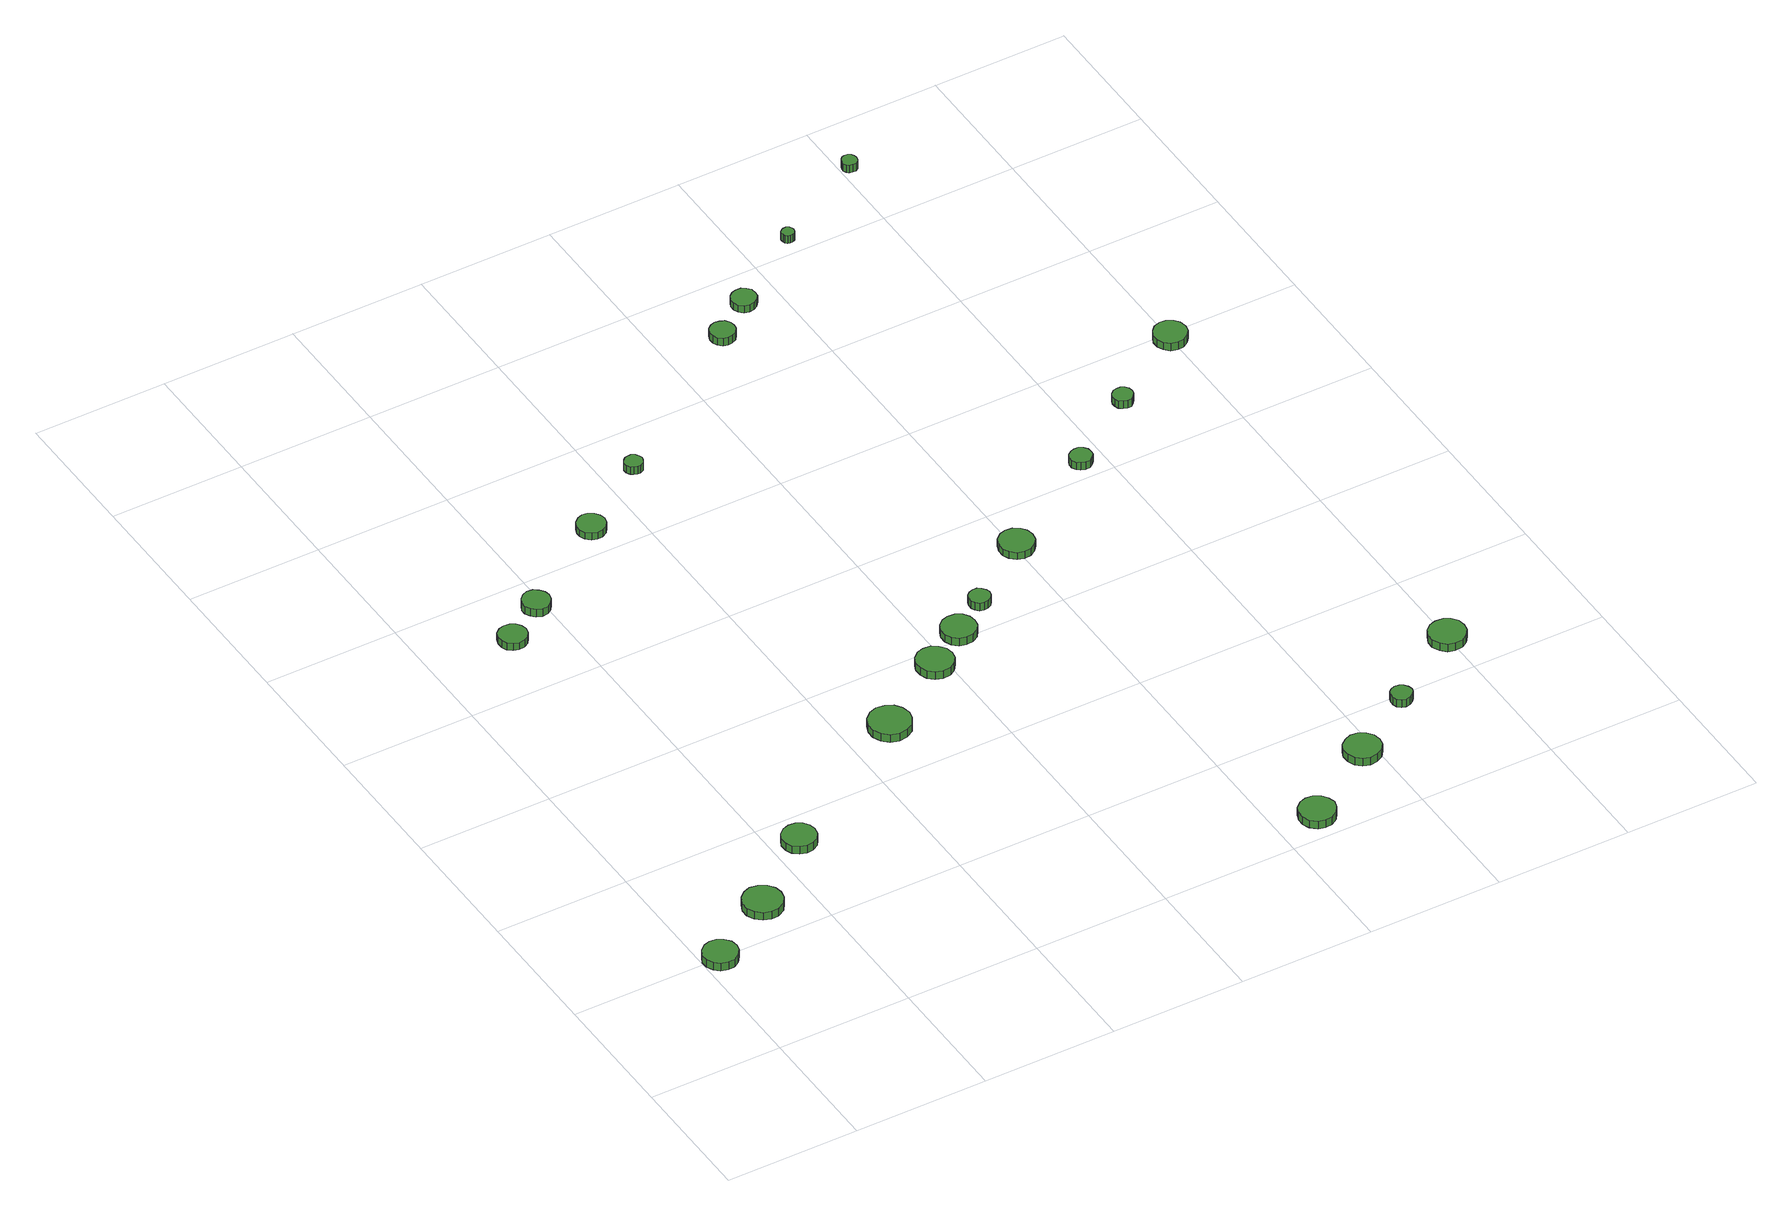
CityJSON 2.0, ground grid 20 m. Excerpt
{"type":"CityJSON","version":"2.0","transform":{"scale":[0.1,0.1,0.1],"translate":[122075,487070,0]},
"CityObjects":{
"tree1":{"type":"SolitaryVegetationObject","attributes":{"function":"something"},"geometry":[{"type":"MultiSurface","lod":"1","boundaries":[[[0,1,2,3,4,5,6,7,8,9,10,11,12,13,14]],[[15,16,17,18,19,20,21,22,23,24,25,26,27,28,29]],[[0,29,28,1]],[[1,28,27,2]],[[2,27,26,3]],[[3,26,25,4]],[[4,25,24,5]],[[5,24,23,6]],[[6,23,22,7]],[[7,22,21,8]],[[8,21,20,9]],[[9,20,19,10]],[[10,19,18,11]],[[11,18,17,12]],[[12,17,16,13]],[[13,16,15,14]],[[14,15,29,0]]]}]},
"tree2":{"type":"SolitaryVegetationObject","attributes":{"function":"something"},"geometry":[{"type":"MultiSurface","lod":"1","boundaries":[[[30,31,32,33,34,35,36,37,38,39,40,41,42,43,44]],[[45,46,47,48,49,50,51,52,53,54,55,56,57,58,59]],[[30,59,58,31]],[[31,58,57,32]],[[32,57,56,33]],[[33,56,55,34]],[[34,55,54,35]],[[35,54,53,36]],[[36,53,52,37]],[[37,52,51,38]],[[38,51,50,39]],[[39,50,49,40]],[[40,49,48,41]],[[41,48,47,42]],[[42,47,46,43]],[[43,46,45,44]],[[44,45,59,30]]]}]},
"tree3":{"type":"SolitaryVegetationObject","attributes":{"function":"something"},"geometry":[{"type":"MultiSurface","lod":"1","boundaries":[[[60,61,62,63,64,65,66,67,68,69,70,71,72,73,74]],[[75,76,77,78,79,80,81,82,83,84,85,86,87,88,89]],[[60,89,88,61]],[[61,88,87,62]],[[62,87,86,63]],[[63,86,85,64]],[[64,85,84,65]],[[65,84,83,66]],[[66,83,82,67]],[[67,82,81,68]],[[68,81,80,69]],[[69,80,79,70]],[[70,79,78,71]],[[71,78,77,72]],[[72,77,76,73]],[[73,76,75,74]],[[74,75,89,60]]]}]},
"tree4":{"type":"SolitaryVegetationObject","attributes":{"function":"something"},"geometry":[{"type":"MultiSurface","lod":"1","boundaries":[[[90,91,92,93,94,95,96,97,98,99,100,101,102,103,104]],[[105,106,107,108,109,110,111,112,113,114,115,116,117,118,119]],[[90,119,118,91]],[[91,118,117,92]],[[92,117,116,93]],[[93,116,115,94]],[[94,115,114,95]],[[95,114,113,96]],[[96,113,112,97]],[[97,112,111,98]],[[98,111,110,99]],[[99,110,109,100]],[[100,109,108,101]],[[101,108,107,102]],[[102,107,106,103]],[[103,106,105,104]],[[104,105,119,90]]]}]},
"tree5":{"type":"SolitaryVegetationObject","attributes":{"function":"something"},"geometry":[{"type":"MultiSurface","lod":"1","boundaries":[[[120,121,122,123,124,125,126,127,128,129,130,131,132,133,134]],[[135,136,137,138,139,140,141,142,143,144,145,146,147,148,149]],[[120,149,148,121]],[[121,148,147,122]],[[122,147,146,123]],[[123,146,145,124]],[[124,145,144,125]],[[125,144,143,126]],[[126,143,142,127]],[[127,142,141,128]],[[128,141,140,129]],[[129,140,139,130]],[[130,139,138,131]],[[131,138,137,132]],[[132,137,136,133]],[[133,136,135,134]],[[134,135,149,120]]]}]},
"tree6":{"type":"SolitaryVegetationObject","attributes":{"function":"something"},"geometry":[{"type":"MultiSurface","lod":"1","boundaries":[[[150,151,152,153,154,155,156,157,158,159,160,161,162,163,164]],[[165,166,167,168,169,170,171,172,173,174,175,176,177,178,179]],[[150,179,178,151]],[[151,178,177,152]],[[152,177,176,153]],[[153,176,175,154]],[[154,175,174,155]],[[155,174,173,156]],[[156,173,172,157]],[[157,172,171,158]],[[158,171,170,159]],[[159,170,169,160]],[[160,169,168,161]],[[161,168,167,162]],[[162,167,166,163]],[[163,166,165,164]],[[164,165,179,150]]]}]},
"tree7":{"type":"SolitaryVegetationObject","attributes":{"function":"something"},"geometry":[{"type":"MultiSurface","lod":"1","boundaries":[[[180,181,182,183,184,185,186,187,188,189,190,191,192,193,194]],[[195,196,197,198,199,200,201,202,203,204,205,206,207,208,209]],[[180,209,208,181]],[[181,208,207,182]],[[182,207,206,183]],[[183,206,205,184]],[[184,205,204,185]],[[185,204,203,186]],[[186,203,202,187]],[[187,202,201,188]],[[188,201,200,189]],[[189,200,199,190]],[[190,199,198,191]],[[191,198,197,192]],[[192,197,196,193]],[[193,196,195,194]],[[194,195,209,180]]]}]},
"tree8":{"type":"SolitaryVegetationObject","attributes":{"function":"something"},"geometry":[{"type":"MultiSurface","lod":"1","boundaries":[[[210,211,212,213,214,215,216,217,218,219,220,221,222,223,224]],[[225,226,227,228,229,230,231,232,233,234,235,236,237,238,239]],[[210,239,238,211]],[[211,238,237,212]],[[212,237,236,213]],[[213,236,235,214]],[[214,235,234,215]],[[215,234,233,216]],[[216,233,232,217]],[[217,232,231,218]],[[218,231,230,219]],[[219,230,229,220]],[[220,229,228,221]],[[221,228,227,222]],[[222,227,226,223]],[[223,226,225,224]],[[224,225,239,210]]]}]},
"tree9":{"type":"SolitaryVegetationObject","attributes":{"function":"something"},"geometry":[{"type":"MultiSurface","lod":"1","boundaries":[[[240,241,242,243,244,245,246,247,248,249,250,251,252,253,254]],[[255,256,257,258,259,260,261,262,263,264,265,266,267,268,269]],[[240,269,268,241]],[[241,268,267,242]],[[242,267,266,243]],[[243,266,265,244]],[[244,265,264,245]],[[245,264,263,246]],[[246,263,262,247]],[[247,262,261,248]],[[248,261,260,249]],[[249,260,259,250]],[[250,259,258,251]],[[251,258,257,252]],[[252,257,256,253]],[[253,256,255,254]],[[254,255,269,240]]]}]},
"tree10":{"type":"SolitaryVegetationObject","attributes":{"function":"something"},"geometry":[{"type":"MultiSurface","lod":"1","boundaries":[[[270,271,272,273,274,275,276,277,278,279,280,281,282,283,284]],[[285,286,287,288,289,290,291,292,293,294,295,296,297,298,299]],[[270,299,298,271]],[[271,298,297,272]],[[272,297,296,273]],[[273,296,295,274]],[[274,295,294,275]],[[275,294,293,276]],[[276,293,292,277]],[[277,292,291,278]],[[278,291,290,279]],[[279,290,289,280]],[[280,289,288,281]],[[281,288,287,282]],[[282,287,286,283]],[[283,286,285,284]],[[284,285,299,270]]]}]},
"tree11":{"type":"SolitaryVegetationObject","attributes":{"function":"something"},"geometry":[{"type":"MultiSurface","lod":"1","boundaries":[[[300,301,302,303,304,305,306,307,308,309,310,311,312,313,314]],[[315,316,317,318,319,320,321,322,323,324,325,326,327,328,329]],[[300,329,328,301]],[[301,328,327,302]],[[302,327,326,303]],[[303,326,325,304]],[[304,325,324,305]],[[305,324,323,306]],[[306,323,322,307]],[[307,322,321,308]],[[308,321,320,309]],[[309,320,319,310]],[[310,319,318,311]],[[311,318,317,312]],[[312,317,316,313]],[[313,316,315,314]],[[314,315,329,300]]]}]},
"tree12":{"type":"SolitaryVegetationObject","attributes":{"function":"something"},"geometry":[{"type":"MultiSurface","lod":"1","boundaries":[[[330,331,332,333,334,335,336,337,338,339,340,341,342,343,344]],[[345,346,347,348,349,350,351,352,353,354,355,356,357,358,359]],[[330,359,358,331]],[[331,358,357,332]],[[332,357,356,333]],[[333,356,355,334]],[[334,355,354,335]],[[335,354,353,336]],[[336,353,352,337]],[[337,352,351,338]],[[338,351,350,339]],[[339,350,349,340]],[[340,349,348,341]],[[341,348,347,342]],[[342,347,346,343]],[[343,346,345,344]],[[344,345,359,330]]]}]},
"tree13":{"type":"SolitaryVegetationObject","attributes":{"function":"something"},"geometry":[{"type":"MultiSurface","lod":"1","boundaries":[[[360,361,362,363,364,365,366,367,368,369,370,371,372,373,374]],[[375,376,377,378,379,380,381,382,383,384,385,386,387,388,389]],[[360,389,388,361]],[[361,388,387,362]],[[362,387,386,363]],[[363,386,385,364]],[[364,385,384,365]],[[365,384,383,366]],[[366,383,382,367]],[[367,382,381,368]],[[368,381,380,369]],[[369,380,379,370]],[[370,379,378,371]],[[371,378,377,372]],[[372,377,376,373]],[[373,376,375,374]],[[374,375,389,360]]]}]},
"tree14":{"type":"SolitaryVegetationObject","attributes":{"function":"something"},"geometry":[{"type":"MultiSurface","lod":"1","boundaries":[[[390,391,392,393,394,395,396,397,398,399,400,401,402,403,404]],[[405,406,407,408,409,410,411,412,413,414,415,416,417,418,419]],[[390,419,418,391]],[[391,418,417,392]],[[392,417,416,393]],[[393,416,415,394]],[[394,415,414,395]],[[395,414,413,396]],[[396,413,412,397]],[[397,412,411,398]],[[398,411,410,399]],[[399,410,409,400]],[[400,409,408,401]],[[401,408,407,402]],[[402,407,406,403]],[[403,406,405,404]],[[404,405,419,390]]]}]},
"tree15":{"type":"SolitaryVegetationObject","attributes":{"function":"something"},"geometry":[{"type":"MultiSurface","lod":"1","boundaries":[[[420,421,422,423,424,425,426,427,428,429,430,431,432,433,434]],[[435,436,437,438,439,440,441,442,443,444,445,446,447,448,449]],[[420,449,448,421]],[[421,448,447,422]],[[422,447,446,423]],[[423,446,445,424]],[[424,445,444,425]],[[425,444,443,426]],[[426,443,442,427]],[[427,442,441,428]],[[428,441,440,429]],[[429,440,439,430]],[[430,439,438,431]],[[431,438,437,432]],[[432,437,436,433]],[[433,436,435,434]],[[434,435,449,420]]]}]},
"tree16":{"type":"SolitaryVegetationObject","attributes":{"function":"something"},"geometry":[{"type":"MultiSurface","lod":"1","boundaries":[[[450,451,452,453,454,455,456,457,458,459,460,461,462,463,464]],[[465,466,467,468,469,470,471,472,473,474,475,476,477,478,479]],[[450,479,478,451]],[[451,478,477,452]],[[452,477,476,453]],[[453,476,475,454]],[[454,475,474,455]],[[455,474,473,456]],[[456,473,472,457]],[[457,472,471,458]],[[458,471,470,459]],[[459,470,469,460]],[[460,469,468,461]],[[461,468,467,462]],[[462,467,466,463]],[[463,466,465,464]],[[464,465,479,450]]]}]},
"tree17":{"type":"SolitaryVegetationObject","attributes":{"function":"something"},"geometry":[{"type":"MultiSurface","lod":"1","boundaries":[[[480,481,482,483,484,485,486,487,488,489,490,491,492,493,494]],[[495,496,497,498,499,500,501,502,503,504,505,506,507,508,509]],[[480,509,508,481]],[[481,508,507,482]],[[482,507,506,483]],[[483,506,505,484]],[[484,505,504,485]],[[485,504,503,486]],[[486,503,502,487]],[[487,502,501,488]],[[488,501,500,489]],[[489,500,499,490]],[[490,499,498,491]],[[491,498,497,492]],[[492,497,496,493]],[[493,496,495,494]],[[494,495,509,480]]]}]},
"tree18":{"type":"SolitaryVegetationObject","attributes":{"function":"something"},"geometry":[{"type":"MultiSurface","lod":"1","boundaries":[[[510,511,512,513,514,515,516,517,518,519,520,521,522,523,524]],[[525,526,527,528,529,530,531,532,533,534,535,536,537,538,539]],[[510,539,538,511]],[[511,538,537,512]],[[512,537,536,513]],[[513,536,535,514]],[[514,535,534,515]],[[515,534,533,516]],[[516,533,532,517]],[[517,532,531,518]],[[518,531,530,519]],[[519,530,529,520]],[[520,529,528,521]],[[521,528,527,522]],[[522,527,526,523]],[[523,526,525,524]],[[524,525,539,510]]]}]},
"tree19":{"type":"SolitaryVegetationObject","attributes":{"function":"something"},"geometry":[{"type":"MultiSurface","lod":"1","boundaries":[[[540,541,542,543,544,545,546,547,548,549,550,551,552,553,554]],[[555,556,557,558,559,560,561,562,563,564,565,566,567,568,569]],[[540,569,568,541]],[[541,568,567,542]],[[542,567,566,543]],[[543,566,565,544]],[[544,565,564,545]],[[545,564,563,546]],[[546,563,562,547]],[[547,562,561,548]],[[548,561,560,549]],[[549,560,559,550]],[[550,559,558,551]],[[551,558,557,552]],[[552,557,556,553]],[[553,556,555,554]],[[554,555,569,540]]]}]},
"tree20":{"type":"SolitaryVegetationObject","attributes":{"function":"something"},"geometry":[{"type":"MultiSurface","lod":"1","boundaries":[[[570,571,572,573,574,575,576,577,578,579,580,581,582,583,584]],[[585,586,587,588,589,590,591,592,593,594,595,596,597,598,599]],[[570,599,598,571]],[[571,598,597,572]],[[572,597,596,573]],[[573,596,595,574]],[[574,595,594,575]],[[575,594,593,576]],[[576,593,592,577]],[[577,592,591,578]],[[578,591,590,579]],[[579,590,589,580]],[[580,589,588,581]],[[581,588,587,582]],[[582,587,586,583]],[[583,586,585,584]],[[584,585,599,570]]]}]},
"tree21":{"type":"SolitaryVegetationObject","attributes":{"function":"something"},"geometry":[{"type":"MultiSurface","lod":"1","boundaries":[[[600,601,602,603,604,605,606,607,608,609,610,611,612,613,614]],[[615,616,617,618,619,620,621,622,623,624,625,626,627,628,629]],[[600,629,628,601]],[[601,628,627,602]],[[602,627,626,603]],[[603,626,625,604]],[[604,625,624,605]],[[605,624,623,606]],[[606,623,622,607]],[[607,622,621,608]],[[608,621,620,609]],[[609,620,619,610]],[[610,619,618,611]],[[611,618,617,612]],[[612,617,616,613]],[[613,616,615,614]],[[614,615,629,600]]]}]},
"tree22":{"type":"SolitaryVegetationObject","attributes":{"function":"something"},"geometry":[{"type":"MultiSurface","lod":"1","boundaries":[[[630,631,632,633,634,635,636,637,638,639,640,641,642,643,644]],[[645,646,647,648,649,650,651,652,653,654,655,656,657,658,659]],[[630,659,658,631]],[[631,658,657,632]],[[632,657,656,633]],[[633,656,655,634]],[[634,655,654,635]],[[635,654,653,636]],[[636,653,652,637]],[[637,652,651,638]],[[638,651,650,639]],[[639,650,649,640]],[[640,649,648,641]],[[641,648,647,642]],[[642,647,646,643]],[[643,646,645,644]],[[644,645,659,630]]]}]},
"tree23":{"type":"SolitaryVegetationObject","attributes":{"function":"something"},"geometry":[{"type":"MultiSurface","lod":"1","boundaries":[[[660,661,662,663,664,665,666,667,668,669,670,671,672,673,674]],[[675,676,677,678,679,680,681,682,683,684,685,686,687,688,689]],[[660,689,688,661]],[[661,688,687,662]],[[662,687,686,663]],[[663,686,685,664]],[[664,685,684,665]],[[665,684,683,666]],[[666,683,682,667]],[[667,682,681,668]],[[668,681,680,669]],[[669,680,679,670]],[[670,679,678,671]],[[671,678,677,672]],[[672,677,676,673]],[[673,676,675,674]],[[674,675,689,660]]]}]}
},
"vertices":[
[51,197,16],[49,207,16],[42,216,16],[33,221,16],[23,222,16],[13,219,16],[5,212,16],[0,202,16],[0,192,16],[5,182,16],[13,175,16],[23,172,16],[33,173,16],[42,178,16],[49,187,16],[49,187,3],[42,178,3],[33,173,3],[23,172,3],[13,175,3],[5,182,3],[0,192,3],[0,202,3],[5,212,3],[13,219,3],[23,222,3],[33,221,3],[42,216,3],[49,207,3],[51,197,3],
[158,261,16],[156,272,16],[149,282,16],[138,288,16],[126,290,16],[115,286,16],[106,278,16],[101,267,16],[101,255,16],[106,244,16],[115,236,16],[126,232,16],[138,233,16],[149,239,16],[156,249,16],[156,249,3],[149,239,3],[138,233,3],[126,232,3],[115,236,3],[106,244,3],[101,255,3],[101,267,3],[106,278,3],[115,286,3],[126,290,3],[138,288,3],[149,282,3],[156,272,3],[158,261,3],
[261,345,21],[259,355,21],[253,363,21],[244,368,21],[234,369,21],[224,366,21],[216,359,21],[212,350,21],[212,339,21],[216,330,21],[224,323,21],[234,320,21],[244,321,21],[253,326,21],[259,334,21],[259,334,8],[253,326,8],[244,321,8],[234,320,8],[224,323,8],[216,330,8],[212,339,8],[212,350,8],[216,359,8],[224,366,8],[234,369,8],[244,368,8],[253,363,8],[259,355,8],[261,345,8],
[145,902,17],[143,910,17],[138,917,17],[131,921,17],[122,922,17],[114,920,17],[107,914,17],[104,906,17],[104,897,17],[107,889,17],[114,884,17],[122,881,17],[131,882,17],[138,886,17],[143,893,17],[143,893,5],[138,886,5],[131,882,5],[122,881,5],[114,884,5],[107,889,5],[104,897,5],[104,906,5],[107,914,5],[114,920,5],[122,922,5],[131,921,5],[138,917,5],[143,910,5],[145,902,5],
[209,948,15],[207,956,15],[202,963,15],[195,968,15],[186,969,15],[178,966,15],[172,960,15],[168,952,15],[168,944,15],[172,936,15],[178,930,15],[186,927,15],[195,928,15],[202,933,15],[207,940,15],[207,940,2],[202,933,2],[195,928,2],[186,927,2],[178,930,2],[172,936,2],[168,944,2],[168,952,2],[172,960,2],[178,966,2],[186,969,2],[195,968,2],[202,963,2],[207,956,2],[209,948,2],
[496,491,16],[493,504,16],[486,514,16],[475,520,16],[462,522,16],[450,518,16],[440,509,16],[435,497,16],[435,485,16],[440,473,16],[450,464,16],[462,460,16],[475,462,16],[486,468,16],[493,479,16],[493,479,3],[486,468,3],[475,462,3],[462,460,3],[450,464,3],[440,473,3],[435,485,3],[435,497,3],[440,509,3],[450,518,3],[462,522,3],[475,520,3],[486,514,3],[493,504,3],[496,491,3],
[353,1045,16],[351,1053,16],[346,1060,16],[338,1065,16],[330,1066,16],[322,1063,16],[315,1057,16],[312,1049,16],[312,1041,16],[315,1033,16],[322,1027,16],[330,1024,16],[338,1025,16],[346,1029,16],[351,1036,16],[351,1036,4],[346,1029,4],[338,1025,4],[330,1024,4],[322,1027,4],[315,1033,4],[312,1041,4],[312,1049,4],[315,1057,4],[322,1063,4],[330,1066,4],[338,1065,4],[346,1060,4],[351,1053,4],[353,1045,4],
[609,569,15],[607,580,15],[600,589,15],[591,595,15],[579,596,15],[569,593,15],[560,585,15],[556,575,15],[556,564,15],[560,553,15],[569,546,15],[579,542,15],[591,543,15],[600,549,15],[607,558,15],[607,558,2],[600,549,2],[591,543,2],[579,542,2],[569,546,2],[560,553,2],[556,564,2],[556,575,2],[560,585,2],[569,593,2],[579,596,2],[591,595,2],[600,589,2],[607,580,2],[609,569,2],
[458,1122,20],[456,1127,20],[453,1132,20],[448,1135,20],[443,1135,20],[438,1134,20],[434,1130,20],[431,1125,20],[431,1119,20],[434,1114,20],[438,1111,20],[443,1109,20],[448,1109,20],[453,1112,20],[456,1117,20],[456,1117,7],[453,1112,7],[448,1109,7],[443,1109,7],[438,1111,7],[434,1114,7],[431,1119,7],[431,1125,7],[434,1130,7],[438,1134,7],[443,1135,7],[448,1135,7],[453,1132,7],[456,1127,7],[458,1122,7],
[669,610,16],[667,620,16],[661,629,16],[652,634,16],[641,635,16],[631,632,16],[623,625,16],[619,615,16],[619,605,16],[623,595,16],[631,588,16],[641,585,16],[652,586,16],[661,591,16],[667,600,16],[667,600,3],[661,591,3],[652,586,3],[641,585,3],[631,588,3],[623,595,3],[619,605,3],[619,615,3],[623,625,3],[631,632,3],[641,635,3],[652,634,3],[661,629,3],[667,620,3],[669,610,3],
[885,36,21],[882,46,21],[876,55,21],[866,61,21],[855,62,21],[845,59,21],[836,51,21],[832,41,21],[832,30,21],[836,20,21],[845,12,21],[855,9,21],[866,10,21],[876,16,21],[882,25,21],[882,25,8],[876,16,8],[866,10,8],[855,9,8],[845,12,8],[836,20,8],[832,30,8],[832,41,8],[836,51,8],[845,59,8],[855,62,8],[866,61,8],[876,55,8],[882,46,8],[885,36,8],
[716,650,16],[714,656,16],[710,661,16],[705,665,16],[698,665,16],[692,663,16],[687,659,16],[685,653,16],[685,646,16],[687,641,16],[692,636,16],[698,634,16],[705,635,16],[710,638,16],[714,643,16],[714,643,3],[710,638,3],[705,635,3],[698,634,3],[692,636,3],[687,641,3],[685,646,3],[685,653,3],[687,659,3],[692,663,3],[698,665,3],[705,665,3],[710,661,3],[714,656,3],[716,650,3],
[1004,117,20],[1002,128,20],[995,137,20],[985,143,20],[974,144,20],[964,140,20],[955,133,20],[951,123,20],[951,112,20],[955,101,20],[964,94,20],[974,90,20],[985,92,20],[995,97,20],[1002,106,20],[1002,106,7],[995,97,7],[985,92,7],[974,90,7],[964,94,7],[955,101,7],[951,112,7],[951,123,7],[955,133,7],[964,140,7],[974,144,7],[985,143,7],[995,137,7],[1002,128,7],[1004,117,7],
[827,724,15],[825,734,15],[819,742,15],[810,748,15],[799,749,15],[789,746,15],[781,739,15],[777,729,15],[777,718,15],[781,709,15],[789,701,15],[799,698,15],[810,699,15],[819,705,15],[825,713,15],[825,713,3],[819,705,3],[810,699,3],[799,698,3],[789,701,3],[781,709,3],[777,718,3],[777,729,3],[781,739,3],[789,746,3],[799,749,3],[810,748,3],[819,742,3],[825,734,3],[827,724,3],
[704,1294,20],[703,1301,20],[698,1308,20],[691,1311,20],[684,1312,20],[677,1310,20],[671,1305,20],[668,1298,20],[668,1290,20],[671,1283,20],[677,1278,20],[684,1276,20],[691,1277,20],[698,1280,20],[703,1287,20],[703,1287,7],[698,1280,7],[691,1277,7],[684,1276,7],[677,1278,7],[671,1283,7],[668,1290,7],[668,1298,7],[671,1305,7],[677,1310,7],[684,1312,7],[691,1311,7],[698,1308,7],[703,1301,7],[704,1294,7],
[1095,185,19],[1093,192,19],[1089,197,19],[1084,200,19],[1077,201,19],[1071,199,19],[1066,195,19],[1064,189,19],[1064,182,19],[1066,176,19],[1071,172,19],[1077,170,19],[1084,171,19],[1089,174,19],[1093,179,19],[1093,179,6],[1089,174,6],[1084,171,6],[1077,170,6],[1071,172,6],[1066,176,6],[1064,182,6],[1064,189,6],[1066,195,6],[1071,199,6],[1077,201,6],[1084,200,6],[1089,197,6],[1093,192,6],[1095,185,6],
[764,1339,18],[763,1347,18],[758,1353,18],[752,1357,18],[744,1357,18],[737,1355,18],[731,1350,18],[728,1343,18],[728,1335,18],[731,1328,18],[737,1323,18],[744,1321,18],[752,1322,18],[758,1326,18],[763,1332,18],[763,1332,6],[758,1326,6],[752,1322,6],[744,1321,6],[737,1323,6],[731,1328,6],[728,1335,6],[728,1343,6],[731,1350,6],[737,1355,6],[744,1357,6],[752,1357,6],[758,1353,6],[763,1347,6],[764,1339,6],
[982,830,15],[981,837,15],[977,842,15],[971,846,15],[964,846,15],[958,844,15],[953,840,15],[950,834,15],[950,827,15],[953,821,15],[958,817,15],[964,815,15],[971,815,15],[977,819,15],[981,824,15],[981,824,2],[977,819,2],[971,815,2],[964,815,2],[958,817,2],[953,821,2],[950,827,2],[950,834,2],[953,840,2],[958,844,2],[964,846,2],[971,846,2],[977,842,2],[981,837,2],[982,830,2],
[1224,265,17],[1222,276,17],[1215,285,17],[1206,290,17],[1194,291,17],[1184,288,17],[1176,281,17],[1171,270,17],[1171,259,17],[1176,249,17],[1184,241,17],[1194,238,17],[1206,239,17],[1215,245,17],[1222,254,17],[1222,254,4],[1215,245,4],[1206,239,4],[1194,238,4],[1184,241,4],[1176,249,4],[1171,259,4],[1171,270,4],[1176,281,4],[1184,288,4],[1194,291,4],[1206,290,4],[1215,285,4],[1222,276,4],[1224,265,4],
[874,1423,20],[873,1427,20],[871,1430,20],[867,1432,20],[863,1432,20],[860,1431,20],[857,1428,20],[856,1425,20],[856,1421,20],[857,1418,20],[860,1415,20],[863,1414,20],[867,1414,20],[871,1416,20],[873,1419,20],[873,1419,7],[871,1416,7],[867,1414,7],[863,1414,7],[860,1415,7],[857,1418,7],[856,1421,7],[856,1425,7],[857,1428,7],[860,1431,7],[863,1432,7],[867,1432,7],[871,1430,7],[873,1427,7],[874,1423,7],
[1093,909,16],[1092,915,16],[1088,920,16],[1083,923,16],[1077,923,16],[1071,922,16],[1066,917,16],[1064,912,16],[1064,906,16],[1066,900,16],[1071,896,16],[1077,894,16],[1083,894,16],[1088,898,16],[1092,903,16],[1092,903,3],[1088,898,3],[1083,894,3],[1077,894,3],[1071,896,3],[1066,900,3],[1064,906,3],[1064,912,3],[1066,917,3],[1071,922,3],[1077,923,3],[1083,923,3],[1088,920,3],[1092,915,3],[1093,909,3],
[1023,1509,19],[1022,1513,19],[1020,1517,19],[1016,1520,19],[1011,1520,19],[1006,1519,19],[1003,1515,19],[1001,1511,19],[1001,1506,19],[1003,1502,19],[1006,1499,19],[1011,1498,19],[1016,1498,19],[1020,1500,19],[1022,1504,19],[1022,1504,6],[1020,1500,6],[1016,1498,6],[1011,1498,6],[1006,1499,6],[1003,1502,6],[1001,1506,6],[1001,1511,6],[1003,1515,6],[1006,1519,6],[1011,1520,6],[1016,1520,6],[1020,1517,6],[1022,1513,6],[1023,1509,6],
[1224,989,14],[1222,999,14],[1216,1007,14],[1207,1012,14],[1198,1013,14],[1188,1010,14],[1181,1003,14],[1177,994,14],[1177,984,14],[1181,975,14],[1188,968,14],[1198,965,14],[1207,966,14],[1216,971,14],[1222,979,14],[1222,979,1],[1216,971,1],[1207,966,1],[1198,965,1],[1188,968,1],[1181,975,1],[1177,984,1],[1177,994,1],[1181,1003,1],[1188,1010,1],[1198,1013,1],[1207,1012,1],[1216,1007,1],[1222,999,1],[1224,989,1]
]}
